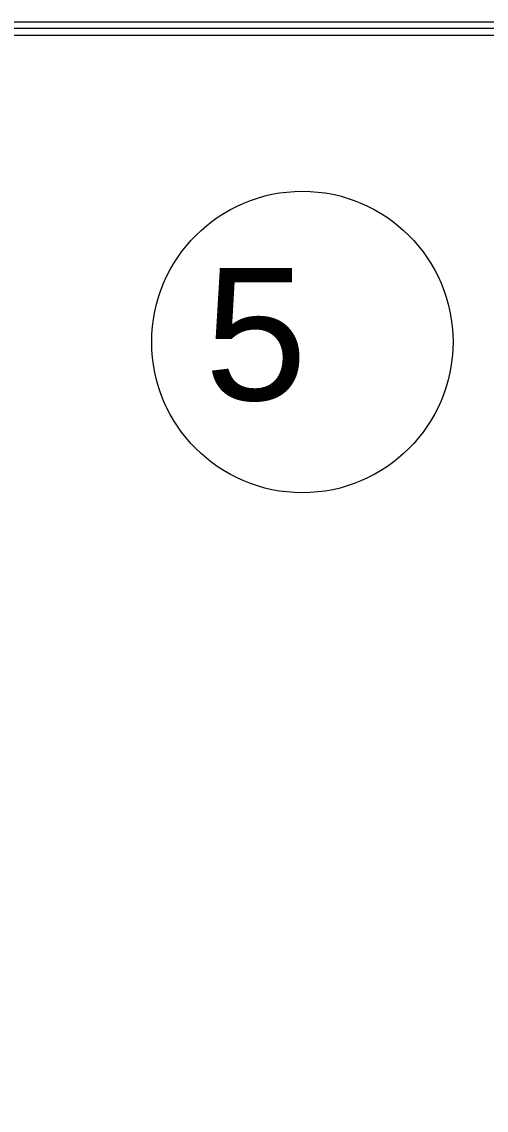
# Model space of a CAD drawing. Header units: inches. Extents: x 0.9 to 36.3, y 0.7 to 23.3.
# Drawn here: x 17.8015 to 17.9165, y 7.0421 to 7.3114 of the extents above; entities that cross this region are included whole.
import ezdxf

# ---------------------------------------------------------------- set-up
doc = ezdxf.new("R2010")
doc.units = ezdxf.units.IN
doc.layers.add('Numbering CCTV', color=38, linetype='Continuous', lineweight=0)
doc.layers.add('PDF_Geometry', color=7, linetype='Continuous', lineweight=9, true_color=0x777777)
doc.styles.get("Standard").update_dxf_attribs({"font": 'arial.ttf'})

msp = doc.modelspace()

# ---------------------------------------------------------------- linework, layer by layer
at = {"layer": 'Numbering CCTV', "linetype": 'ByBlock', "ltscale": 0.001}
msp.add_circle((17.87101240413568, 7.232137854923383), 0.03729845426938994, dxfattribs=at)
at = {"layer": 'PDF_Geometry', "linetype": 'ByBlock'}
for points in [[(17.31929524739583, 6.569732666015624), (17.31929524739583, 6.193081325954861), (17.31929524739583, 6.099751790364583), (17.53761969672309, 6.099751790364583), (17.53761969672309, 6.193081325954861), (17.41262478298611, 6.193081325954861), (17.41262478298611, 7.311369154188368), (18.57257758246528, 7.311369154188368), (18.57257758246528, 6.193081325954861), (17.95426940917969, 6.193081325954861), (17.95426940917969, 6.099751790364583), (18.78756883409288, 6.099751790364583)], [(18.57091098361545, 7.309702555338541), (17.41262478298611, 7.309702555338541), (17.41262478298611, 7.311369154188368), (18.57257758246528, 7.311369154188368)], [(18.57091098361545, 7.309702555338541), (17.41262478298611, 7.309702555338541), (17.41262478298611, 6.193081325954861), (17.41262478298611, 7.311369154188368), (17.41262478298611, 6.193081325954861)], [(17.53761969672309, 6.193081325954861), (17.53761969672309, 6.194747924804687), (17.41429138183594, 6.194747924804687), (17.41429138183594, 6.193081325954861), (17.41262478298611, 6.193081325954861), (17.41429138183594, 6.193081325954861), (17.41429138183594, 6.194747924804687), (17.41429138183594, 7.308035956488715), (18.57091098361545, 7.308035956488715)]]:
    msp.add_lwpolyline(points, dxfattribs=at)

# ---------------------------------------------------------------- texts
at = {"layer": 'Numbering CCTV', "linetype": 'ByBlock', "ltscale": 0.001}
msp.add_text('5', height=0.03272532806596266, dxfattribs=at).set_placement((17.84679329101762, 7.217745972597768))

doc.saveas('drawing.dxf')
